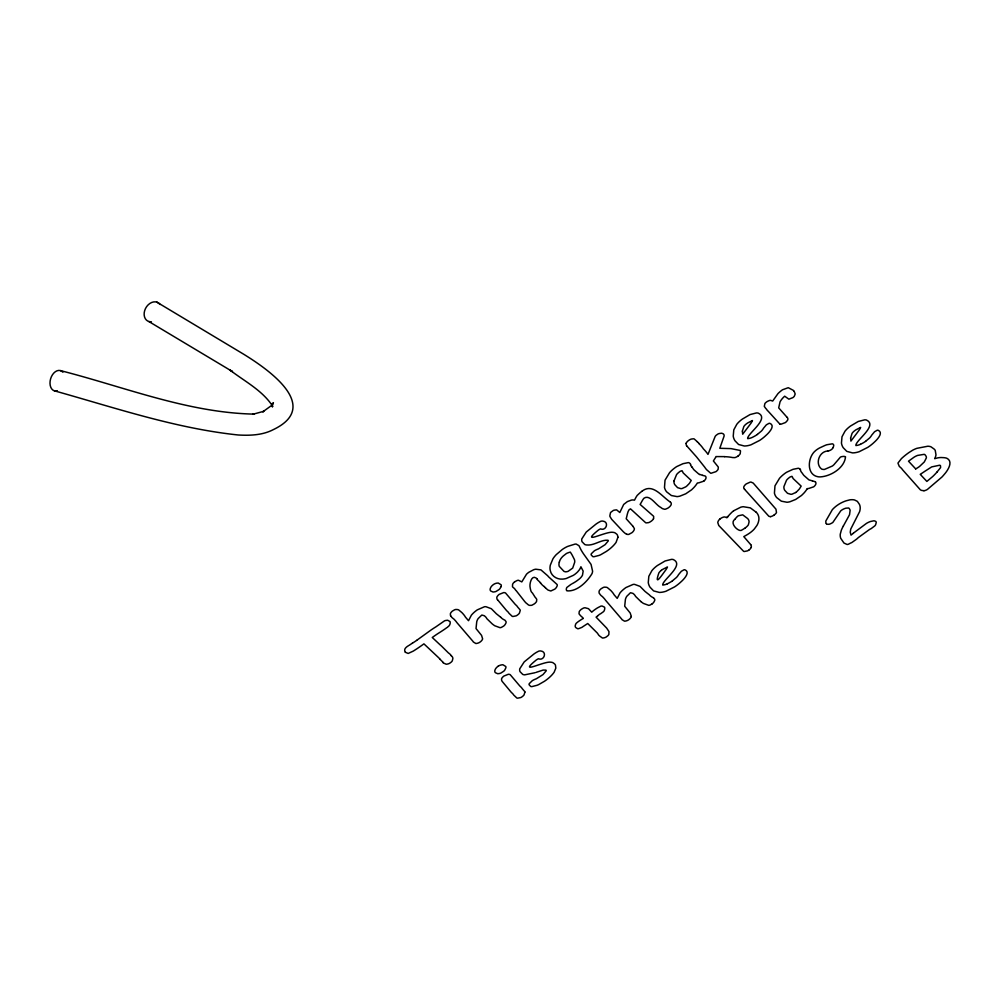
<?xml version="1.0" encoding="UTF-8"?>
<svg xmlns="http://www.w3.org/2000/svg" width="1000" height="1000" viewBox="0 0 1000 1000"><rect width="100%" height="100%" fill="white"/><g stroke="black" fill="none" stroke-linecap="round" stroke-linejoin="round"><path stroke-width="1.5" d="M673.988 480.938L676.587 474.562A15.05 7.95 -17.5 0 1 679.663 471.712L680.35 471.213A3.362 1.775 -17.5 0 0 681.175 470.962L681.462 470.863A2.087 1.1 -17.5 0 1 682 470.712L682.288 471.1A20.062 10.6 -17.5 0 1 682.712 471.912L683.075 472.738A31.1 16.438 -17.5 0 1 683.363 473.075L691.225 480.462L689.65 483.013A10.75 5.688 -17.5 0 1 688.95 483.85L688.562 484.263M631.312 616.538L630.225 613.05L624.7 606.237L625.413 599.438A19.75 10.438 -17.5 0 1 626.8 596.287L630.487 592.712L633.025 593.413A28.438 15.025 -17.5 0 0 634.237 594.462L635.163 595.65A5.913 3.125 -17.5 0 1 635.35 596.1A28.625 15.125 -17.5 0 1 635.725 596.55L640.85 601.55M559.338 562.112L559.85 560.513A18.425 9.738 -17.5 0 1 563.25 555.988L566.188 553.688A3.725 1.975 -17.5 0 1 567.288 553.1L568.387 552.7A14.025 7.412 -17.5 0 1 569.587 552.288L570.288 552.112A118.012 62.362 -17.5 0 1 572.375 555.5L574.338 559.375A18.925 10 -17.5 0 1 574.675 562.3L572.7 568.075L568.175 571.3A4.675 2.462 -17.5 0 1 566.587 571.725L565.675 571.838A9.575 5.062 -17.5 0 1 563.938 571.337L559.275 566.35A19.975 10.55 -17.5 0 1 559.338 562.112M833.188 447.587L833.713 445.6A5.375 2.837 -17.5 0 0 833.312 444.387L833.125 444.2A3.075 1.625 -17.5 0 0 832.3 443.825L826.775 444.762A20.463 10.812 -17.5 0 0 824.6 445.613L819.625 447.925A17.65 9.325 -17.5 0 0 817.225 449.387A15.725 8.312 -17.5 0 0 815.288 450.9C807.738 457.05 806.075 474.7 818.025 476.763A11.513 6.088 -17.5 0 0 820.337 476.9C831.025 476.25 844.575 467.788 845.512 456.838A3.3 1.737 -17.5 0 0 844.475 456.463L843.787 456.413A19.238 10.163 -17.5 0 0 843.25 456.413L841.663 456.65A3.137 1.663 -17.5 0 0 840.387 457.15L833.913 464.725A13.262 7 -17.5 0 1 832.337 466.037L824.45 469.45A7 3.7 -17.5 0 1 821.562 469.038C814.875 463.875 819.087 451.388 827.8 451M653.525 518.75L653.713 516.75A6.3 3.325 -17.5 0 0 653.312 516.013L640.138 504.45L642.487 500.312A28.475 15.05 -17.5 0 1 643.888 498.288C649.8 493.963 655.713 505.075 660.837 507.475A78.65 41.562 -17.5 0 0 662.4 508.612L664.513 509.263A2.675 1.412 -17.5 0 0 665.638 509.125L667.688 508.225A9.162 4.838 -17.5 0 0 668.775 507.488A9.162 4.838 -17.5 0 0 670.913 505.138L671.025 504.95A7.175 3.787 -17.5 0 0 670.4 502.125M843.35 526.038L849.525 514.738L850.125 510.363A15.862 8.387 -17.5 0 0 849.025 508.325L848.9 508.162A1.525 0.8 -17.5 0 0 848.562 508L845.85 508.188A8.325 4.4 -17.5 0 0 841.975 509.925A9.975 5.275 -17.5 0 0 840.7 510.9L832.85 522.45A8.812 4.662 -17.5 0 1 829.475 524.175A3.75 1.988 -17.5 0 1 826.3 523.688M727.837 516.788L727.262 517.587M937.113 471.925L940.6 467.575L940.5 465.725A3.312 1.75 -17.5 0 0 939.65 465.225L931.688 466.9L924.912 471.25A113.575 60.025 -17.5 0 1 920.238 474.338L926.862 481.425L932.7 476.538A72.362 38.237 -17.5 0 0 937.113 471.925M688.188 484.65L687.288 485.575A12.075 6.388 -17.5 0 1 685.763 486.85L682.038 488.537A3.262 1.725 -17.5 0 1 680.763 488.612L677.575 487.65L674.812 484.688A20.263 10.713 -17.5 0 1 673.988 480.938M735.062 519.188C729.212 522.875 737.537 531.2 741.087 530.462A33.112 17.5 -17.5 0 0 745.4 527.825M597.737 615.763L599.462 614.362A3.725 1.975 -17.5 0 1 600.575 613.775L603.4 611.737A5.663 2.988 -17.5 0 0 604.325 610.45L604.525 609.637A7.662 4.05 -17.5 0 0 604.75 608.725L604.738 608.038A25.125 13.275 -17.5 0 0 604.575 607.2L602.125 606.038A3.413 1.8 -17.5 0 0 600.825 606.15L597.537 607.85A34.075 18 -17.5 0 0 594.938 609.575L594.55 609.862A19.062 10.075 -17.5 0 0 591.75 612.2L588.488 608.688L585.062 607.762A3.175 1.675 -17.5 0 0 583.312 608.15L581.375 609.275A9.162 4.838 -17.5 0 0 579.225 611.625L579.025 613.625A6.3 3.325 -17.5 0 0 579.425 614.362L579.712 614.65A24.537 12.962 -17.5 0 0 581.487 616.525A24.537 12.962 -17.5 0 1 583.212 618.425M719.912 519L719.225 519.675A10 5.288 -17.5 0 0 717.788 522.612L718.763 525.487L743.637 551.35A3.438 1.812 -17.5 0 0 744.412 551.487L747.537 550.862A5.925 3.137 -17.5 0 0 748.8 550.1L749.287 549.738M853.2 533.375L851.038 535.138L850.238 532.225L850.738 529.1L859.6 511.662A38.975 20.587 -17.5 0 0 860.15 509.025A30.387 16.062 -17.5 0 0 859.438 504.375L857.362 501.362L854.538 499.963A9.762 5.162 -17.5 0 0 849.837 499.85L846.087 500.825A19.538 10.325 -17.5 0 0 839.15 504.05L837.188 505.363A27.338 14.45 -17.5 0 0 832.312 509.7L825.9 520.887A11.25 5.95 -17.5 0 0 825.938 522.737L826.338 523.675M703.75 481.175L698.913 482.788A21.688 11.463 -17.5 0 1 697.35 483.013A37.85 20 -17.5 0 1 693.662 487.775L692.188 489.212A45.963 24.288 -17.5 0 1 691.538 489.837L685.738 493.8L680.062 496.075A10.537 5.575 -17.5 0 1 677.075 496.613L671.388 495.525L666.7 491.9A34.875 18.425 -17.5 0 1 664.488 487.45L665.037 480.188L669.55 472.688A31.263 16.525 -17.5 0 1 675.3 467.537A12.737 6.737 -17.5 0 1 676.912 466.488L683.05 463.675L688.263 462.625A3.175 1.675 -17.5 0 1 689.175 462.837L689.8 463.338A4.438 2.338 -17.5 0 1 690.512 464.862M652.262 603.763L650.1 605.025A3.062 1.613 -17.5 0 1 648.7 605.35L643.413 603.413A81.938 43.3 -17.5 0 1 640.863 601.538M774.175 515.013L775.625 513.75A7.2 3.8 -17.5 0 0 776.488 512.487L775.95 509.162L753.2 483.062L751.012 482.088A2.537 1.338 -17.5 0 0 750.1 482.163L746.225 483.925A9.162 4.838 -17.5 0 0 744.075 486.275L743.962 486.463A7.175 3.787 -17.5 0 0 744.6 489.288M661.325 570.363L661.712 570.087A23.338 12.337 -17.5 0 1 662.862 569.288L667.463 566.975A31.438 16.612 -17.5 0 1 665.962 569.712C662.163 574.625 653.775 587.812 658.863 572.962A11.062 5.85 -17.5 0 1 661.325 570.363M757.387 434.412L761.388 431.075A17.025 9 -17.5 0 0 763.462 428.288L766.35 424.837L768.863 423.425A1.9 1 -17.5 0 1 769.788 423.312C775.812 425.662 768.775 432.962 765.95 435.425A38.225 20.2 -17.5 0 1 762 438.762A40.888 21.612 -17.5 0 1 759.562 440.462L750.975 444.812A13.987 7.388 -17.5 0 1 747.588 445.688A10.662 5.637 -17.5 0 1 744.262 445.988L738.575 444.487L734.987 440.775A40.175 21.237 -17.5 0 1 733.238 436.112L733.787 429.862L736.8 424.288A26.575 14.05 -17.5 0 1 742.35 419.1L750.062 414.562L756.413 412.95A6.625 3.5 -17.5 0 1 758.1 413.075C770.312 418.475 746.988 433.762 747.675 438.638A7.4 3.912 -17.5 0 0 752.275 437.4L753.225 436.912A23.775 12.562 -17.5 0 0 757.425 434.438M672.412 580.837L676.413 577.5A17.025 9 -17.5 0 0 678.487 574.712L681.375 571.263L683.9 569.85A1.9 1 -17.5 0 1 684.812 569.738C690.837 572.087 683.8 579.388 680.987 581.85A38.225 20.2 -17.5 0 1 677.038 585.175A40.888 21.612 -17.5 0 1 674.6 586.888L666.012 591.225A13.987 7.388 -17.5 0 1 662.613 592.112A10.662 5.637 -17.5 0 1 659.3 592.413L653.612 590.913L650.013 587.2A40.175 21.237 -17.5 0 1 648.275 582.537L648.825 576.287L651.838 570.712A26.575 14.05 -17.5 0 1 657.387 565.525L665.1 560.988L671.45 559.375A6.625 3.5 -17.5 0 1 673.138 559.5C685.35 564.9 662.025 580.188 662.712 585.062A7.4 3.912 -17.5 0 0 667.3 583.825M865.6 441.312L869.6 437.975A17.025 9 -17.5 0 0 871.675 435.188L874.562 431.737L877.075 430.325A1.9 1 -17.5 0 1 878 430.213C884.025 432.562 876.988 439.862 874.163 442.325A38.225 20.2 -17.5 0 1 870.212 445.65A40.888 21.612 -17.5 0 1 867.775 447.362L859.188 451.7A13.987 7.388 -17.5 0 1 855.8 452.575A10.662 5.637 -17.5 0 1 852.487 452.887L846.8 451.375L843.2 447.675A40.175 21.237 -17.5 0 1 841.45 443.013L842 436.763L845.013 431.175A26.575 14.05 -17.5 0 1 850.562 426L858.275 421.463L864.625 419.85A6.625 3.5 -17.5 0 1 866.312 419.975C878.525 425.363 855.2 440.662 855.888 445.538A7.4 3.912 -17.5 0 0 860.487 444.3M447.05 627.5L445.012 628.95A93.713 49.525 -17.5 0 1 439.825 632.375A78.25 41.35 -17.5 0 0 434.513 635.887L432.262 637.487L439.837 644.587A198.713 105 -17.5 0 1 441.688 646.237L448.475 652.975A26.2 13.838 -17.5 0 1 449.45 653.7A24.537 12.962 -17.5 0 1 451.213 655.575M416.65 640.387L430.85 630.15A75.138 39.712 -17.5 0 1 435.925 626.825L444.513 620.85A3.162 1.675 -17.5 0 1 445.475 620.538L446.838 620.337A2.537 1.338 -17.5 0 1 447.738 620.275L450.025 621.575A25.125 13.275 -17.5 0 1 450.188 622.4L450.188 623.1A7.662 4.05 -17.5 0 1 449.975 624.012A6.8 3.6 -17.5 0 1 447.713 627M795.7 492.5L791.988 494.188A3.262 1.725 -17.5 0 1 790.713 494.263L787.513 493.3L784.75 490.337A20.263 10.713 -17.5 0 1 783.925 486.587L786.525 480.213A15.05 7.95 -17.5 0 1 789.6 477.362L790.3 476.863A3.362 1.775 -17.5 0 0 791.112 476.613L791.4 476.512A2.087 1.1 -17.5 0 1 791.95 476.362L792.237 476.75A20.062 10.6 -17.5 0 1 792.65 477.562L793.012 478.387A31.1 16.438 -17.5 0 1 793.312 478.725L801.162 486.112L799.587 488.663A10.75 5.688 -17.5 0 1 798.888 489.487L797.225 491.225A12.075 6.388 -17.5 0 1 795.713 492.5M733.7 510.75L740.75 507.2A8.325 4.4 -17.5 0 1 743.25 506.712L750.312 507.85L756.25 512.275M641.812 491.375C652.788 482.463 662.013 496.863 670.425 502.113M514.775 581.725L517.212 580.475A2.625 1.388 -17.5 0 1 518.525 580.288L521.8 581.9L526.5 574.225A17.962 9.488 -17.5 0 1 528.875 572.25L533.75 569.7A6.975 3.688 -17.5 0 1 535.788 569.212L540.925 569.875L547.688 575.763A28.625 15.125 -17.5 0 1 548.062 576.2L548.362 576.575A12.312 6.513 -17.5 0 0 548.55 576.8L557.075 584.487A5.737 3.038 -17.5 0 1 557.125 585.962L556.788 586.625A8.325 4.4 -17.5 0 1 554.763 589.15L550.825 590.988L548.112 590.1A47.475 25.087 -17.5 0 1 545.438 587.725M408.963 645.4L409.288 645.188A41.288 21.825 -17.5 0 0 412.512 643.037M408.375 645.763L407.362 646.413A10.113 5.35 -17.5 0 0 406.388 647.175L405.775 647.775A6.338 3.35 -17.5 0 0 404.762 649.663A11.688 6.175 -17.5 0 0 405.387 652.337M572.05 583.787L573.125 583.2A28.863 15.25 -17.5 0 0 577.137 580.65L579.513 578.837A15.388 8.125 -17.5 0 0 582.487 575.175L583.162 571.112L580.913 566.763A32.287 17.062 -17.5 0 1 579.462 569.712L577.65 571.888A25.838 13.65 -17.5 0 1 574.725 574.412A20.137 10.637 -17.5 0 1 573.237 575.388L566.312 578.475A11.2 5.913 -17.5 0 1 562.362 579.113C557 579.513 551.425 576.1 550.3 570.638A36.45 19.262 -17.5 0 1 550.35 565.062L552.925 558.862A32.975 17.425 -17.5 0 1 556.3 554.587L562.238 549.538A20.587 10.875 -17.5 0 1 567.087 546.675L567.35 546.55A24.325 12.85 -17.5 0 1 568.775 546.05L574.9 544.15A3.4 1.8 -17.5 0 1 576.225 544.087L578.975 545.675L580.8 549.4A162.25 85.738 -17.5 0 0 583.612 553.987L591.062 564.412L592.6 571.237A24.75 13.075 -17.5 0 1 592.013 573.638C587.062 581.975 576.888 591.875 566.9 590.837A7.4 3.912 -17.5 0 1 566.512 588.325A4.325 2.288 -17.5 0 1 566.888 587.425L571.112 584.288M860.487 444.3L861.438 443.812A23.775 12.562 -17.5 0 0 865.638 441.337M667.312 583.837L668.263 583.337A23.775 12.562 -17.5 0 0 672.463 580.862M535.975 672.412L543.138 670.075L545.913 670.125A2.662 1.4 -17.5 0 1 546.263 670.738L543.038 674.562L536.388 678.75A13.425 7.1 -17.5 0 0 532.3 680.675L529.288 683.612A5.613 2.963 -17.5 0 0 529.087 684.737L530.7 686.45A4.05 2.138 -17.5 0 0 531.875 686.612L536.987 685.3A15.125 8 -17.5 0 0 538.638 684.613L544.425 681.3A36.15 19.1 -17.5 0 0 554.1 672.312L555.825 668.125L555.45 665.125A14.75 7.8 -17.5 0 0 554.55 663.875L552.812 662.625A7.475 3.95 -17.5 0 0 550.812 662.2C543.888 660.9 517.175 675.537 536.287 659.987A9.213 4.875 -17.5 0 1 538.45 658.75C543.975 661.275 547.487 651.712 540.788 650.975A3.562 1.887 -17.5 0 0 539.938 650.95L538.938 651.075A19.338 10.225 -17.5 0 0 533.837 654.075L524.2 661.9L519.763 668.775A15.925 8.413 -17.5 0 0 520 671.625L522.712 674.388A8.075 4.263 -17.5 0 0 524.663 674.85L535.175 672.7M923.95 490.688L922.025 490.487A6.55 3.462 -17.5 0 1 920.238 489.688L902.5 469.7A26.538 14.025 -17.5 0 0 900.675 467.612L900.212 467.175A18.475 9.762 -17.5 0 1 899.262 466.325L897.938 463.113L901.413 458.625A56.662 29.938 -17.5 0 1 908.8 452.65L912.712 450.175A18.875 9.975 -17.5 0 1 916.838 448.338L927.85 446.225A11.55 6.1 -17.5 0 1 930.9 446.763L934.062 449A26.925 14.225 -17.5 0 1 935.225 450.337L935.987 454.85A28.6 15.113 -17.5 0 1 934.675 458.688L937.613 457.9A10.613 5.613 -17.5 0 1 942.45 457.6A13.55 7.163 -17.5 0 1 946.762 458.225C953.7 461.512 947.75 470.575 944.2 474.475A65.512 34.625 -17.5 0 1 941.975 477L927.65 489.225A4.588 2.425 -17.5 0 1 923.938 490.75M724.712 456.625L715.962 456.575A76.612 40.487 -17.5 0 1 715.487 457.625L713.388 460.962L717.913 466.562A6.3 3.325 -17.5 0 1 718.312 467.3L718.125 469.3A9.162 4.838 -17.5 0 1 715.962 471.65L710.812 473.338L706.538 469.625A79.488 42 -17.5 0 1 704.737 467.2L696.888 457.337A131.7 69.6 -17.5 0 0 695.688 455.95L686.812 445.962M770.5 516.638L769.85 516.538A5.362 2.837 -17.5 0 1 768.812 516.225L744.562 489.3M699.762 474.487L699.275 474.363A66.087 34.925 -17.5 0 1 698.487 473.775L693.925 469.787A47.8 25.263 -17.5 0 0 693.45 469.175L691.975 467M626.788 534.3L627.962 534.462A2.5 1.325 -17.5 0 0 628.875 534.35L631.9 532.712A8.325 4.4 -17.5 0 0 633.95 530.212A3.388 1.787 -17.5 0 0 634.25 529.712L634.375 528.763A6.825 3.6 -17.5 0 0 633.862 527.812L633.663 527.438A21.938 11.6 -17.5 0 0 632.775 526.175M60.412 370.6C124.213 386.825 187.625 412.75 254.175 414.113L252.875 414.275L263.825 411.287L262.787 411.838L271.812 405.312L273.412 402.65L272.075 405.85L272.162 403.65L272.438 406.987L271.7 404.525M54.438 390.838C115.037 407.762 175.35 428.35 238.212 434.988C250.138 435.662 262.587 435.225 273.4 429.588C322.287 406.112 267.1 368.675 243.637 354.2L156.762 302.1M500.55 617.125L497.975 615.062A100.425 53.075 -17.5 0 0 496.425 613.837L491.325 608.7L485.975 606.725A4.862 2.562 -17.5 0 0 484.462 606.75L477.287 609.862A27.012 14.275 -17.5 0 0 471.362 615.2L468.525 620.712L465.4 617.05A50.25 26.55 -17.5 0 0 463.562 614.45L462.3 613A79.8 42.175 -17.5 0 1 461.4 612.188L458.7 609.938A7.2 3.812 -17.5 0 0 457.775 609.6L456.025 609.462A3.062 1.613 -17.5 0 0 454.625 609.788L452.463 611.05A8.325 4.4 -17.5 0 0 450.412 613.562L450.412 615.188A6.3 3.325 -17.5 0 0 450.812 615.925L451.2 616.4M653.4 597.712L653.675 597.925A7.1 3.75 -17.5 0 1 653.962 598.325L654.6 599.113A5.737 3.038 -17.5 0 1 654.65 600.575L654.312 601.25A8.325 4.4 -17.5 0 1 652.288 603.763M793.75 390.887L793.675 390.788A28.625 15.125 -17.5 0 0 793.3 390.337L788.25 387.7L782.487 389.775A31.025 16.4 -17.5 0 0 777.95 393.638L772.688 401.037L770.575 400.375A2.675 1.412 -17.5 0 0 769.438 400.513L767.387 401.413A9.15 4.838 -17.5 0 0 766.513 402.013A7.975 4.213 -17.5 0 0 764.912 403.5L764.312 406.262A6.3 3.325 -17.5 0 0 764.712 407L765.1 407.475A17.225 9.1 -17.5 0 0 766.4 409.062L767.425 410.575A3.038 1.6 -17.5 0 0 767.825 410.825L779.762 423.963M148.875 321.538L232.463 371.575L229.638 369.8C244.338 381.213 262.45 390.288 272.75 406.375M545.413 587.737L544.325 586.562M697.175 441.613L694.175 438.938A3.438 1.812 -17.5 0 0 693.388 438.8L691.425 439.038A4.037 2.138 -17.5 0 0 690.1 439.55L688.925 440.25A10.713 5.663 -17.5 0 0 688.175 440.8A8.325 4.4 -17.5 0 0 686.125 443.312M439.913 659.175L442.688 661.912A1.762 0.938 -17.5 0 1 443.137 662.463L443.137 662.562M915.688 468.9L908.5 461.188L913.737 457.413A11.062 5.85 -17.5 0 1 917.625 455.412L924.125 454.35A3.875 2.05 -17.5 0 1 925.013 454.75L926.087 456.238A11.262 5.95 -17.5 0 1 926.35 457.912L924.312 461.938L919.525 466.475A26.975 14.25 -17.5 0 1 915.7 468.913M786.988 417.225L778.688 407.863L780.025 401.925A25.425 13.438 -17.5 0 1 783.925 396.9L784.688 396.2L788.875 399.188L792.85 397.638A6.775 3.575 -17.5 0 0 794.312 396.25L795.188 393.988L794.212 391.438A12.312 6.513 -17.5 0 1 793.962 391.163L793.962 391.163M799.75 468.988L799.125 468.488A3.175 1.675 -17.5 0 0 798.2 468.275L793 469.325L786.862 472.137A12.737 6.737 -17.5 0 0 785.238 473.175A31.263 16.525 -17.5 0 0 779.488 478.338L774.975 485.825L774.425 493.1A34.875 18.425 -17.5 0 0 776.637 497.537L781.338 501.175L787.013 502.262A10.537 5.575 -17.5 0 0 790.013 501.725L795.675 499.45L801.475 495.487A45.963 24.288 -17.5 0 0 802.125 494.862L803.6 493.425A37.85 20 -17.5 0 0 807.262 488.663M750.65 544.575L743.8 536.613L744.975 535.95A47.462 25.075 -17.5 0 0 748.55 533.825L749.95 532.875A25.412 13.438 -17.5 0 0 754.325 528.987L756.912 525.475A31.587 16.688 -17.5 0 0 758.438 521.85A31.562 16.675 -17.5 0 0 756.287 512.25M497.562 599.75L506.475 610.462A72 38.05 -17.5 0 0 508.113 612.013A84.537 44.675 -17.5 0 0 509.15 613.438L512.225 616.337A3.438 1.812 -17.5 0 0 513.013 616.475L516.125 615.85A5.925 3.137 -17.5 0 0 517.388 615.087A9.65 5.1 -17.5 0 0 519.388 613.237L520.262 610.337A6.3 3.325 -17.5 0 0 519.875 609.6L517.788 607.2A84.537 44.675 -17.5 0 1 516.763 605.775A72 38.05 -17.5 0 1 515.112 604.225L505.55 593A4.425 2.338 -17.5 0 0 503.675 592.587L499.225 594.362A9.162 4.838 -17.5 0 0 497.075 596.725L496.875 597.1A11.688 6.175 -17.5 0 0 497.488 599.788M405.462 652.312L408.188 653.45L413.3 651.087A113.713 60.087 -17.5 0 0 422.2 645.113L423.925 643.863L438.825 657.887A42.838 22.637 -17.5 0 1 439.925 659.175M540.487 582.913L540.538 583.013A22.225 11.75 -17.5 0 0 539.85 582.062L537.362 579.725A2.087 1.1 -17.5 0 0 537.325 579.425L537.25 579.288A3.362 1.775 -17.5 0 1 537.112 578.85M690.6 464.85L690.863 465.425A15.55 8.225 -17.5 0 0 691.925 467.025M524.925 692.038L524.038 694.938A9.65 5.1 -17.5 0 1 522.05 696.787A5.925 3.137 -17.5 0 1 520.788 697.55L517.663 698.162A3.438 1.812 -17.5 0 1 516.875 698.025L513.8 695.125A84.537 44.675 -17.5 0 1 512.775 693.713A72 38.05 -17.5 0 1 511.125 692.163L502.212 681.438A11.688 6.175 -17.5 0 1 501.6 678.787L501.725 678.413A9.162 4.838 -17.5 0 1 503.875 676.062L508.325 674.287A4.425 2.338 -17.5 0 1 510.213 674.688L519.763 685.925A72 38.05 -17.5 0 0 521.413 687.475A84.537 44.675 -17.5 0 0 522.438 688.888L524.525 691.3A6.3 3.325 -17.5 0 1 524.925 692.038M843.363 526.038A66.875 35.337 -17.5 0 0 841.338 530.2L840.263 534.2A31.212 16.5 -17.5 0 0 840.75 538.337L843.975 543.05L847.113 544.475A3.212 1.7 -17.5 0 0 848.337 544.25L850.863 542.938A1.95 1.025 -17.5 0 0 852.163 542.3L856.7 539.075A20.3 10.725 -17.5 0 1 859.575 536.663L868.913 529.913A8.7 4.6 -17.5 0 1 871.225 528.587L874.75 525.925A5.663 2.988 -17.5 0 0 875.662 524.637L876.2 522.65A5.375 2.837 -17.5 0 0 875.812 521.438L874.538 520.9A3.538 1.875 -17.5 0 0 873.625 520.837L870.35 521.538A13.088 6.913 -17.5 0 0 866.438 523.413L855.575 531.512A36.438 19.262 -17.5 0 0 853.2 533.375M832.987 447.612A5.112 2.7 -17.5 0 1 827.788 451.112M807.288 488.663A21.688 11.463 -17.5 0 0 808.863 488.438L813.688 486.812A8.325 4.4 -17.5 0 0 815.738 484.3A7.4 3.912 -17.5 0 0 815.337 481.8M799.85 468.925A4.438 2.338 -17.5 0 1 800.462 470.513L800.8 471.075A15.55 8.225 -17.5 0 0 801.875 472.675L803.4 474.825A47.8 25.263 -17.5 0 1 803.875 475.425L808.425 479.425A66.087 34.925 -17.5 0 0 809.15 479.988L809.712 480.125A22.338 11.8 -17.5 0 1 812.575 481.012M812.525 481.05A20.025 10.575 -17.5 0 1 815.362 481.775M774.137 515A5.438 2.875 -17.5 0 1 770.5 516.663M735.088 519.188A12.9 6.825 -17.5 0 1 738.263 515.8L742.712 514.837L747.6 518.513A16.637 8.8 -17.5 0 1 749.075 521.9L748.363 524.825A11.95 6.312 -17.5 0 1 745.35 527.8M750.725 544.538A11.688 6.175 -17.5 0 1 751.263 547.238M751.338 547.225A8.325 4.4 -17.5 0 1 749.312 549.738M719.987 519.012A5.525 2.925 -17.5 0 1 724.1 516.95A6.188 3.275 -17.5 0 1 724.862 517.025L725.6 517.175A3.15 1.663 -17.5 0 1 726.425 517.712L728.787 515.525A18.438 9.738 -17.5 0 1 730.163 514L730.775 513.375A23.875 12.613 -17.5 0 1 733.637 510.737M653.375 597.737A26.188 13.838 -17.5 0 1 649.287 594.775L646.663 592.737A100.425 53.075 -17.5 0 0 645.1 591.5L640 586.362L634.65 584.4A4.862 2.562 -17.5 0 0 633.138 584.412L625.962 587.537A27.012 14.275 -17.5 0 0 620.037 592.875L617.212 598.387L614.075 594.725A50.25 26.55 -17.5 0 0 612.238 592.112L610.975 590.675A79.8 42.175 -17.5 0 1 610.075 589.862L607.375 587.612A7.2 3.812 -17.5 0 0 606.45 587.275L604.7 587.137A3.062 1.613 -17.5 0 0 603.3 587.45L601.138 588.725A8.325 4.4 -17.5 0 0 599.087 591.237L599.087 592.85A6.3 3.325 -17.5 0 0 599.487 593.6L599.875 594.075A20.412 10.788 -17.5 0 0 601.95 596.237L602.762 596.912A4.188 2.212 -17.5 0 1 602.95 597.175L603.713 597.975A52.162 27.562 -17.5 0 1 605.513 600.2L621.763 619.175A10.6 5.6 -17.5 0 1 621.938 619.612L624.487 621.15A2.537 1.338 -17.5 0 0 625.4 621.087L626.325 620.875A4.1 2.175 -17.5 0 0 628.162 620.1L628.737 619.725A8.225 4.35 -17.5 0 0 631.325 616.525M597.737 615.763A16.413 8.675 -17.5 0 1 596.087 617.137L605.887 627.288A3.638 1.925 -17.5 0 0 606.45 627.788L608.975 631.575L608.85 634.412A6.787 3.588 -17.5 0 1 607.863 635.725L606.263 636.962A4.1 2.175 -17.5 0 1 604.438 637.737L603.513 637.938A2.6 1.375 -17.5 0 1 602.4 638L599.55 635.962A15.125 7.987 -17.5 0 0 598.688 635.15A36.413 19.238 -17.5 0 0 598.088 634.163L597.712 633.638A22.825 12.062 -17.5 0 1 597.362 633.1L587.737 623.513L584.95 625.312A49.4 26.1 -17.5 0 0 581.9 627.375L578.65 628.663A2.763 1.462 -17.5 0 1 577.513 628.675L575.812 627.587A7.4 3.912 -17.5 0 1 575.413 625.075L575.638 624.263A5.663 2.988 -17.5 0 1 576.562 622.975L578.162 621.7A56.388 29.8 -17.5 0 1 583.162 618.45M498.013 666.312A9.513 5.025 -17.5 0 0 495.087 669.825A9.575 5.062 -17.5 0 0 494.787 671.363L494.9 671.912A5.962 3.15 -17.5 0 0 495.45 672.725L497.638 673.688A2.537 1.338 -17.5 0 0 498.55 673.625L499.15 673.55A3.875 2.05 -17.5 0 0 500.812 673.088L503.6 671.325A7.075 3.738 -17.5 0 0 504.812 670L505.8 667.962A5.737 3.038 -17.5 0 0 505.75 666.488L502.938 664.762A2.537 1.338 -17.5 0 0 502.025 664.837L501.725 664.862A4.588 2.425 -17.5 0 0 498.062 666.325M786.95 417.25A7.175 3.787 -17.5 0 1 787.675 420.05L787.475 420.25A9.162 4.838 -17.5 0 1 785.325 422.6L780.8 424.275A5.362 2.837 -17.5 0 1 779.762 423.963M738.05 456.05A7.575 4 -17.5 0 1 737.212 456.625L735.612 457.388A3.15 1.663 -17.5 0 1 734.638 457.625L732.6 457.55A42.512 22.462 -17.5 0 0 724.675 456.675M686.737 445.988A11.688 6.175 -17.5 0 1 686.2 443.3M697.125 441.637A24.537 12.962 -17.5 0 1 698.95 443.488M698.875 443.525A92.125 48.688 -17.5 0 1 703.462 448.95L703.825 449.325A111.862 59.112 -17.5 0 1 707.35 453.45L708 454.387L715.163 436.438A7.075 3.738 -17.5 0 1 716.375 435.112L717.875 434.062A3.137 1.663 -17.5 0 1 719.15 433.562L720.738 433.325A2.6 1.375 -17.5 0 1 721.85 433.263L723.3 433.875A7.375 3.9 -17.5 0 1 723.913 436.613L719.812 448.288L730.975 448.612L740.062 450.425A4.787 2.525 -17.5 0 1 740.5 451.037L740.212 453.7A9.162 4.838 -17.5 0 1 738.05 456.05M699.762 474.475A22.338 11.8 -17.5 0 1 702.625 475.363M702.588 475.412A20.025 10.575 -17.5 0 1 705.413 476.125A7.4 3.912 -17.5 0 1 705.812 478.663A8.325 4.4 -17.5 0 1 703.763 481.175M641.775 491.362A33.112 17.5 -17.5 0 0 638.337 494.35L637.238 495.375A42.625 22.525 -17.5 0 0 635.3 498.612L634.513 500.138L633.025 499.95A5.325 2.812 -17.5 0 0 631.425 500.087L627.375 501.6L623.688 504.45L619.8 512.513L616.7 509.913A2.6 1.375 -17.5 0 0 615.588 509.963L614.225 510.163A3.162 1.675 -17.5 0 0 613.275 510.475L610.562 512.5L609.9 515.475A11.087 5.863 -17.5 0 0 609.963 516.538L611.725 519.388A34.087 18.012 -17.5 0 0 612.087 519.75L623.237 531.65A64.188 33.925 -17.5 0 0 625.175 533.35L626.237 534.062A4.713 2.487 -17.5 0 0 626.788 534.3M653.512 518.75A9.162 4.838 -17.5 0 1 651.363 521.1L649.75 522.137A4.037 2.138 -17.5 0 1 648.425 522.65L646.45 522.875A3.438 1.812 -17.5 0 1 645.662 522.737L631 509.275A23.975 12.675 -17.5 0 0 630.5 508.85C627.825 509.212 627.15 515.688 626.312 518.337A3.125 1.65 -17.5 0 0 626.175 518.713L631.962 525.163A12.287 6.488 -17.5 0 1 632.762 526.175M544.275 586.587A38.575 20.387 -17.5 0 1 540.562 583M537.137 578.837A2.825 1.487 -17.5 0 1 536.788 578.625L536.438 578.275A2.95 1.562 -17.5 0 0 535.95 577.95C531.425 574.788 529.225 584.325 530.15 587.587A64 33.825 -17.5 0 0 531.062 591.263L531.15 591.45A17.225 9.1 -17.5 0 0 532.463 593.038L533.962 595.4A10.65 5.625 -17.5 0 1 534.637 596.7A17.225 9.1 -17.5 0 1 535.975 598.263L536.35 598.75A6.3 3.325 -17.5 0 1 536.737 599.487L536.55 601.487A9.162 4.838 -17.5 0 1 534.4 603.837L531.975 605.188A2.175 1.15 -17.5 0 1 531.05 605.35L529.825 605.375A3.438 1.812 -17.5 0 1 529.038 605.237L527.762 604.45A4.188 2.212 -17.5 0 0 527.575 604.188L526.75 603.525A29.737 15.713 -17.5 0 1 526 602.938L525.375 602.25A22.95 12.125 -17.5 0 0 524.913 601.788L516.1 590.55A3.038 1.6 -17.5 0 1 515.788 590.375L514.688 588.775A31.237 16.513 -17.5 0 1 514.012 588.138L512.925 587.25A4.787 2.525 -17.5 0 1 512.487 586.638L512.587 584.362A7.925 4.188 -17.5 0 1 514.738 581.712M500.6 617.112A26.188 13.838 -17.5 0 0 504.7 620.075L504.988 620.25A7.1 3.75 -17.5 0 1 505.288 620.662L505.925 621.438A5.737 3.038 -17.5 0 1 505.975 622.913L505.637 623.575A8.325 4.4 -17.5 0 1 503.612 626.1L501.425 627.362A3.062 1.613 -17.5 0 1 500.025 627.688L494.738 625.75A81.938 43.3 -17.5 0 1 492.188 623.875L487.05 618.875A28.625 15.125 -17.5 0 0 486.675 618.438A5.913 3.125 -17.5 0 0 486.475 617.987L485.562 616.788A28.438 15.025 -17.5 0 1 484.35 615.75L481.812 615.037L478.137 618.612A19.75 10.438 -17.5 0 0 476.737 621.775L476.025 628.562L481.55 635.375L482.638 638.862A8.225 4.35 -17.5 0 1 480.062 642.05L479.475 642.438A4.1 2.175 -17.5 0 1 477.65 643.2L476.725 643.413A2.537 1.338 -17.5 0 1 475.812 643.487L473.263 641.938A10.6 5.6 -17.5 0 0 473.088 641.5L456.838 622.537A52.162 27.562 -17.5 0 0 455.05 620.3L454.275 619.5A4.188 2.212 -17.5 0 0 454.087 619.237L453.25 618.575A20.412 10.788 -17.5 0 1 451.125 616.425M451.1 655.638A11.2 5.925 -17.5 0 1 452.863 658.6L452.287 660.837A6.538 3.462 -17.5 0 1 451.287 662.062L449.837 663.15A4.1 2.175 -17.5 0 1 448 663.925L447.075 664.125A2.537 1.338 -17.5 0 1 446.163 664.2L443.975 663.225A4.5 2.375 -17.5 0 1 443.088 662.588M416.637 640.387A31.088 16.425 -17.5 0 1 412.525 643.062M57.387 390.788A10.55 7.075 -73.2 0 1 50.625 378.762A10.55 7.075 -73.2 0 1 62.875 372.212M151.412 321.8A10.55 8.025 -60.7 0 1 145.5 308.512A10.55 8.025 -60.7 0 1 160.025 304.462M742.387 431.125L742.7 434.2L750.938 423.288A31.438 16.612 -17.5 0 0 752.438 420.55L747.837 422.863A23.338 12.337 -17.5 0 0 746.675 423.663L746.3 423.938A11.062 5.85 -17.5 0 0 743.825 426.538L742.387 431.125M850.6 438.013L850.913 441.1L859.15 430.175A31.438 16.612 -17.5 0 0 860.65 427.438L856.05 429.75A23.338 12.337 -17.5 0 0 854.887 430.55L854.513 430.838A11.062 5.85 -17.5 0 0 852.038 433.425L850.6 438.013M617.95 537.188L616.05 542.438A36.15 19.1 -17.5 0 1 606.425 551.388L600.688 554.738A15.125 8 -17.5 0 1 599.038 555.425L593.925 556.737A4.05 2.138 -17.5 0 1 592.75 556.575L591.138 554.862A5.613 2.963 -17.5 0 1 591.337 553.737L594.362 550.8A13.425 7.1 -17.5 0 1 598.45 548.888L605.087 544.688L608.312 540.862A2.662 1.4 -17.5 0 0 607.962 540.25C600.775 539.587 594.175 545.8 586.712 544.975A8.075 4.263 -17.5 0 1 584.763 544.513L582.062 541.75A15.925 8.413 -17.5 0 1 581.812 538.9L586.263 532.025L595.887 524.2A19.338 10.225 -17.5 0 1 600.975 521.188L601.987 521.075A3.562 1.887 -17.5 0 1 602.837 521.1C609.525 521.838 606.038 531.388 600.513 528.875A9.213 4.875 -17.5 0 0 598.337 530.112C579.225 545.662 605.938 531.025 612.863 532.325A7.475 3.95 -17.5 0 1 614.862 532.75L616.6 534.012A14.75 7.8 -17.5 0 1 617.5 535.25L617.95 537.188M500.812 586.938L500.163 588.312A7.075 3.738 -17.5 0 1 498.95 589.637L496.15 591.388A3.875 2.05 -17.5 0 1 494.487 591.862L493.9 591.925A2.537 1.338 -17.5 0 1 492.987 592L490.8 591.025A5.962 3.15 -17.5 0 1 490.25 590.225L490.138 589.675A9.575 5.062 -17.5 0 1 490.462 588.125A9.513 5.025 -17.5 0 1 493.363 584.612A4.588 2.425 -17.5 0 1 497.088 583.112L497.375 583.138A2.537 1.338 -17.5 0 1 498.288 583.062L501.1 584.788A5.737 3.038 -17.5 0 1 501.15 586.263L500.812 586.938"/></g></svg>
